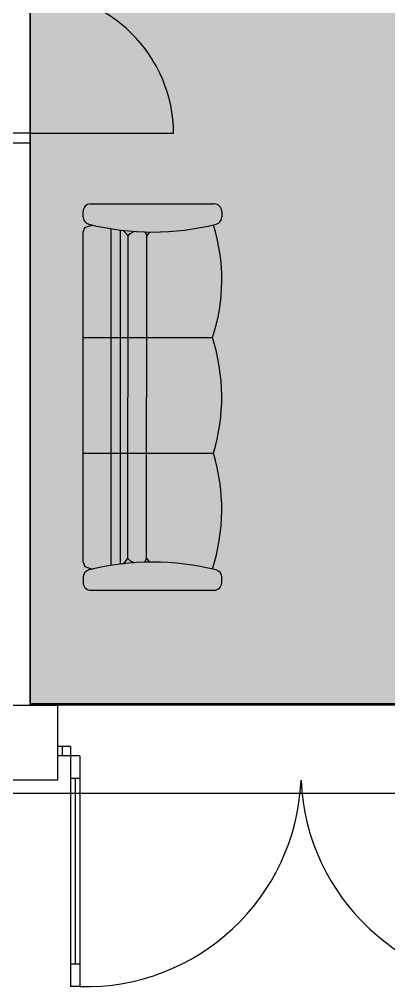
# Model space of a CAD drawing. Header units: millimetres. Extents: x -48614 to 110435, y -11020 to 74943.
# Drawn here: x -2531 to -560, y -11020 to -5862 of the extents above; entities that cross this region are included whole.
import ezdxf

# ---------------------------------------------------------------- set-up
doc = ezdxf.new("R2010")
doc.units = ezdxf.units.MM
for name, color, linetype in [('BRICK_WALLS_P4', 1, 'Continuous'), ('COLUMNS_P5', 5, 'Continuous'), ('DR', 8, 'Continuous'), ('FURNITURE', 40, 'Continuous'), ('GROS$', 1, 'Continuous'), ('HL-TMP', 7, 'Continuous'), ('RM$', 5, 'Continuous'), ('WN', 4, 'Continuous')]:
    doc.layers.add(name, color=color, linetype=linetype)

msp = doc.modelspace()

# ---------------------------------------------------------------- hatches: boundary and pattern name
at = {"layer": 'HL-TMP', "true_color": 0xff3366}
h = msp.add_hatch(color=230, dxfattribs=at)
h.paths.add_polyline_path([(38062.3, 45254.4), (38062.3, 45725.8), (36672.3, 45725.8), (36672.3, 44335.8), (38062.3, 44335.8)], flags=0)
h.paths.add_polyline_path([(38062.3, 36345.8), (38062.3, 36580.8), (33447.3, 36580.8), (33447.3, 33980.8), (33772.3, 33980.8), (33772.3, 33835.8), (38062.3, 33835.8)], flags=0)
h.paths.add_polyline_path([(3362.3, -3094.2), (2982.3, -3094.2), (2982.3, -2614.2), (542.3, -2614.2), (542.3, -3094.2), (-2472.7, -3094.2), (-2472.7, -9509), (3362.3, -9509), (3362.3, -4071.7)], flags=0)
h.paths.add_polyline_path([(-40167.7, 48725.8), (-37921.3, 48725.8), (-37921.3, 47107.7), (-38953.2, 47107.7), (-38953.2, 45835.8), (-40167.7, 45835.8)], flags=0)
h.paths.add_polyline_path([(-29402.6, 32930.8), (-32460.6, 32930.8), (-32460.6, 32830.8), (-32860.6, 32830.8), (-33143.4, 33113.7), (-33072.7, 33184.4), (-33874.2, 33985.9), (-33944.9, 33915.1), (-34227.7, 34198), (-34227.7, 34598), (-34127.7, 34598), (-34127.7, 36580.8), (-35302.7, 36580.8), (-35302.7, 33980.8), (-35227.7, 33980.8), (-35227.7, 33580.8), (-35302.7, 33580.8), (-35302.7, 30980.8), (-35227.7, 30980.8), (-35227.7, 30580.8), (-35302.7, 30580.8), (-35302.7, 27980.8), (-35227.7, 27980.8), (-35227.7, 27890.8), (-35212.7, 27890.8), (-31577.7, 27890.8), (-31577.7, 27890.8), (-30881, 27890.8), (-30259.6, 29197.9), (-29833.3, 30580.8), (-29857.6, 30580.8), (-29840.1, 30690.8), (-29634.9, 30690.8), (-29627.4, 30747.8), (-29473.9, 31709.9), (-29463.4, 31809.3)], flags=0)
h.paths.add_polyline_path([(22772.3, 56360.8), (21461.3, 56360.8), (21461.3, 57580.8), (18527.3, 57580.8), (18527.3, 54755.8), (22772.3, 54755.8)], flags=0)
h.paths.add_polyline_path([(9952.3, 57580.8), (6972.3, 57580.8), (6972.3, 54890.8), (7932.3, 54890.8), (9952.3, 54890.8)], flags=0)

# ---------------------------------------------------------------- linework, layer by layer
at = {"layer": 'BRICK_WALLS_P4', "linetype": 'Continuous'}
for p, q in [((-2582.7, -6519.2), (-2472.7, -6519.2)), ((-2472.7, -6519.2), (-2472.7, -9519.2))]:
    msp.add_line(p, q, dxfattribs=at)
at = {"layer": 'COLUMNS_P5', "linetype": 'Continuous', "lineweight": -3}
msp.add_lwpolyline([(-2327.7, -9919.2), (-2727.7, -9919.2), (-2727.7, -9519.2), (-2327.7, -9519.2)], close=True, dxfattribs=at)
at = {"layer": 'DR', "linetype": 'Continuous'}
for p, q in [((-2472.7, -6469.2), (-2582.7, -6469.2)), ((-2472.7, -6469.2), (-1707.7, -6469.2)), ((-2472.7, -6519.2), (-2472.7, -6469.2)), ((-2582.7, -6519.2), (-2472.7, -6519.2)), ((-2257.7, -9739.2), (-2327.7, -9739.2)), ((-2302.7, -9739.2), (-2302.7, -9789.2)), ((-2257.7, -9739.2), (-2257.7, -9789.2)), ((-2257.7, -9789.2), (-2327.7, -9789.2)), ((-2257.7, -9789.2), (-2257.7, -9909.2)), ((-2207.7, -9789.2), (-2257.7, -9789.2)), ((-2207.7, -9789.2), (-2207.7, -9909.2)), ((-2207.7, -9909.2), (-2257.7, -9909.2)), ((-2207.7, -10899.2), (-2257.7, -10899.2)), ((-2257.7, -10899.2), (-2257.7, -11019.2)), ((-2207.7, -10899.2), (-2207.7, -11019.2)), ((-2207.7, -11019.2), (-2257.7, -11019.2)), ((-2207.7, -11019.2), (-2257.7, -11019.2))]:
    msp.add_line(p, q, dxfattribs=at)
for centre, radius, start, end in [((-2462.2, -6473.6), 754.5, 0.3343, 90.8004), ((-2177.1, -9868.9), 1150.7, 268.478, 357.3978), ((121.6, -9869.2), 1150.4, 182.4906, 271.5286)]:
    msp.add_arc(centre, radius, start, end, dxfattribs=at)
at = {"layer": 'FURNITURE', "linetype": 'Continuous'}
for p, q in [((-2150.8, -6845.7), (-1490.8, -6845.7)), ((-2190.8, -6914.9), (-2190.8, -6885.7)), ((-1450.8, -6885.7), (-1450.8, -6914.9)), ((-2161.4, -6964.8), (-2140.8, -6958.5)), ((-2190.8, -6995.7), (-2181.9, -6972)), ((-2190.8, -8755.7), (-2190.8, -6995.7)), ((-2181.9, -6972), (-2161.4, -6964.8)), ((-2040.8, -8773.2), (-2040.8, -6978.2)), ((-1990.8, -8766.1), (-1990.8, -6985.3)), ((-1979.2, -6986.6), (-1966.4, -6997.5)), ((-1966.4, -6997.5), (-1951, -7015.7)), ((-1951, -7015.7), (-1940.8, -7004.8)), ((-1940.8, -7004.8), (-1917.5, -6992.4)), ((-1861.7, -6995.1), (-1855.2, -7003.2)), ((-1855.2, -7003.2), (-1850.8, -7016.7)), ((-1845.6, -7006.2), (-1850.7, -7016.7)), ((-1835.5, -6995.6), (-1845.6, -7006.2)), ((-1951.2, -8735.8), (-1951, -7015.7)), ((-1852.1, -8737.4), (-1850.8, -7016.7)), ((-2190.8, -7558.5), (-1500.8, -7558.5)), ((-2190.8, -8175.7), (-1850.8, -8175.7)), ((-1851.4, -8175.7), (-1495.4, -8175.7)), ((-2190.8, -8755.7), (-2181.9, -8779.4)), ((-1979.4, -8764.8), (-1966.6, -8754)), ((-1966.6, -8754), (-1951.2, -8735.8)), ((-1951.2, -8735.8), (-1940.9, -8746.7)), ((-1940.9, -8746.7), (-1917.7, -8759.1)), ((-1865, -8756.4), (-1857.9, -8749.4)), ((-1857.9, -8749.4), (-1852.1, -8737.4)), ((-1852.1, -8737.4), (-1842.2, -8748.4)), ((-1842.2, -8748.4), (-1832.4, -8755.8)), ((-2181.9, -8779.4), (-2161.4, -8786.7)), ((-2161.4, -8786.7), (-2140.8, -8793)), ((-2190.8, -8836.6), (-2190.8, -8865.7)), ((-1450.8, -8865.7), (-1450.8, -8836.6)), ((-2150.8, -8905.7), (-1490.8, -8905.7))]:
    msp.add_line(p, q, dxfattribs=at)
for centre, radius, start, end in [((-2150.8, -6885.7), 40, 90, 180), ((-1490.8, -6885.7), 40, 0, 90), ((-2150.8, -6914.9), 40, 180, 255.8938), ((-1820.8, -5601.7), 1394, 255.894, 284.106), ((-2420.5, -7249.6), 970.2, 341.4318, 17.538), ((-1490.8, -6914.9), 40, 284.1062, 0), ((-2482.1, -7875.7), 1031.3, 343.0889, 17.9139), ((-2482.1, -8475.7), 1031.3, 342.0859, 16.9109), ((-1820.8, -10149.8), 1394, 75.894, 104.106), ((-2150.8, -8836.6), 40, 104.1062, 180), ((-1490.8, -8836.6), 40, 0, 75.8938), ((-2150.8, -8865.7), 40, 180, 270), ((-1490.8, -8865.7), 40, 270, 0)]:
    msp.add_arc(centre, radius, start, end, dxfattribs=at)
at = {"layer": 'GROS$'}
msp.add_lwpolyline([(272.3, -9519.2), (-2472.7, -9519.2), (-2472.7, -6469.2), (-2472.7, -3094.2), (-257.7, -3094.2)], dxfattribs=at)
at = {"layer": 'GROS$', "linetype": 'Continuous', "flags": 128}
msp.add_lwpolyline([(15648.9, -9989.1), (-25065.3, -9989.1)], dxfattribs=at)
at = {"layer": 'RM$'}
msp.add_lwpolyline([(3362.3, -3094.2), (2982.3, -3094.2), (2982.3, -2614.2), (542.3, -2614.2), (542.3, -3094.2), (-2472.7, -3094.2), (-2472.7, -9509), (3362.3, -9509), (3362.3, -4071.7)], close=True, dxfattribs=at)
at = {"layer": 'WN', "linetype": 'Continuous'}
for p, q in [((-2257.7, -9909.2), (-2257.7, -10899.2)), ((-2232.7, -9909.2), (-2232.7, -10899.2)), ((-2207.7, -9909.2), (-2207.7, -10899.2))]:
    msp.add_line(p, q, dxfattribs=at)

doc.saveas('drawing.dxf')
